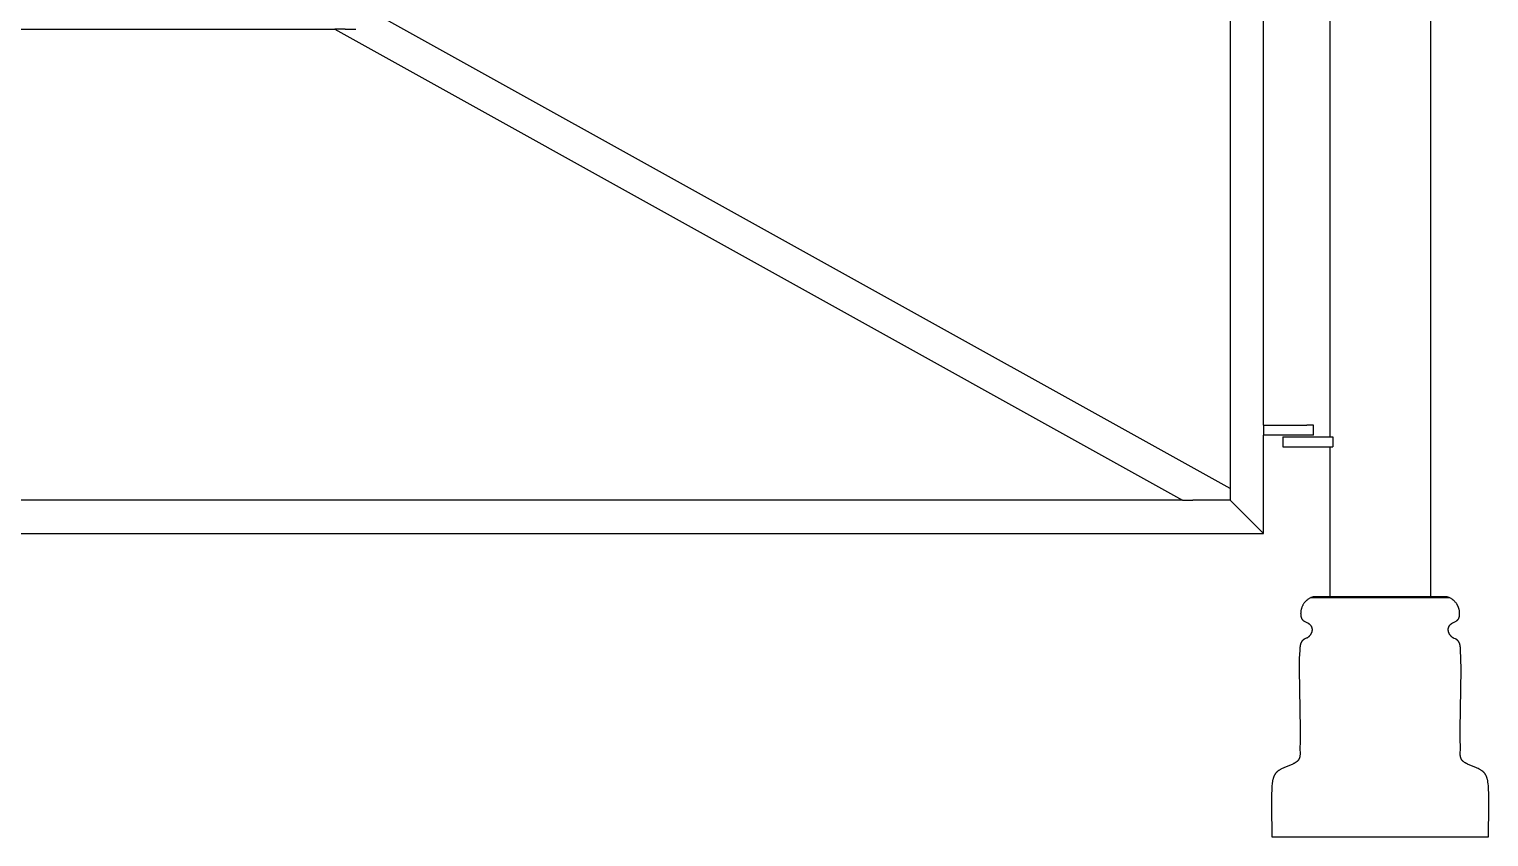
# Model space of a CAD drawing. Header units: millimetres. Extents: x -1519 to 3497, y -297 to 3208.
# Drawn here: x 1586 to 2462, y 1847 to 2332 of the extents above; entities that cross this region are included whole.
import ezdxf

# ---------------------------------------------------------------- set-up
doc = ezdxf.new("R2010")
doc.units = ezdxf.units.MM
doc.header["$MEASUREMENT"] = 0
doc.layers.add('Utwórz2D linie widoczne', color=7, linetype='Continuous', true_color=0x000000)

msp = doc.modelspace()

# ---------------------------------------------------------------- linework, layer by layer
at = {"layer": 'Utwórz2D linie widoczne'}
for p, q in [((2427.37, 2847.07), (2427.37, 1991.07)), ((2307.23, 2822.07), (2307.23, 2056.06)), ((2327.23, 2094.07), (2327.23, 2798.07)), ((2367.07, 2791.07), (2367.07, 2087.07)), ((2307.23, 2056.06), (1782.23, 2347.73)), ((1424.82, 2331.85), (1769.64, 2331.85)), ((1775.81, 2331.85), (1769.64, 2331.85)), ((1769.64, 2331.85), (2278.64, 2049.07)), ((1775.81, 2331.85), (1782.23, 2331.85)), ((2327.23, 2094.07), (2353.23, 2094.07)), ((2327.23, 2094.07), (2327.23, 2088.07)), ((2353.23, 2088.07), (2327.23, 2088.07)), ((2327.23, 2029.07), (2327.23, 2088.07)), ((2338.78, 2087.07), (2342.78, 2087.07)), ((2338.78, 2087.07), (2338.78, 2081.07)), ((2342.78, 2087.07), (2368.78, 2087.07)), ((2357.23, 2094.07), (2353.23, 2094.07)), ((2357.23, 2088.07), (2353.23, 2088.07)), ((2357.23, 2088.07), (2357.23, 2094.07)), ((2368.78, 2087.07), (2368.78, 2081.07)), ((2338.78, 2081.07), (2342.78, 2081.07)), ((2342.78, 2081.07), (2368.78, 2081.07)), ((2367.07, 2081.07), (2367.07, 1991.07)), ((2307.23, 2056.06), (2307.23, 2052.63)), ((2307.23, 2052.63), (2307.23, 2049.07)), ((2278.64, 2049.07), (915.82, 2049.07)), ((2278.64, 2049.07), (2284.81, 2049.07)), ((2307.23, 2049.07), (2284.81, 2049.07)), ((2310.23, 2046.07), (2307.23, 2049.07)), ((2310.23, 2046.07), (2324.23, 2032.07)), ((867.23, 2029.07), (2327.23, 2029.07)), ((2327.22, 2029.07), (2324.23, 2032.07)), ((2327.22, 2029.07), (2327.23, 2029.07)), ((2353.38, 1989.19), (2353.23, 1989.07)), ((2353.53, 1989.31), (2353.38, 1989.19)), ((2353.69, 1989.43), (2353.53, 1989.31)), ((2353.85, 1989.55), (2353.69, 1989.43)), ((2354.01, 1989.66), (2353.85, 1989.55)), ((2354.33, 1989.88), (2354.01, 1989.66)), ((2354.66, 1990.09), (2354.33, 1989.88)), ((2355, 1990.28), (2354.66, 1990.09)), ((2355.35, 1990.47), (2355, 1990.28)), ((2355.7, 1990.64), (2355.35, 1990.47)), ((2356.95, 1991.07), (2355.7, 1990.64)), ((2355.7, 1990.64), (2438.75, 1990.64)), ((2437.49, 1991.07), (2356.95, 1991.07)), ((2438.74, 1990.64), (2437.49, 1991.07)), ((2439.1, 1990.47), (2438.75, 1990.64)), ((2439.44, 1990.28), (2439.1, 1990.47)), ((2439.78, 1990.09), (2439.44, 1990.28)), ((2440.11, 1989.88), (2439.78, 1990.09)), ((2440.44, 1989.66), (2440.11, 1989.88)), ((2440.6, 1989.55), (2440.44, 1989.66)), ((2440.75, 1989.43), (2440.6, 1989.55)), ((2440.91, 1989.31), (2440.75, 1989.43)), ((2441.06, 1989.19), (2440.91, 1989.31)), ((2441.21, 1989.07), (2441.06, 1989.19)), ((2349.51, 1981.32), (2349.5, 1981.07)), ((2349.5, 1981.07), (2349.51, 1980.82)), ((2349.52, 1981.57), (2349.51, 1981.32)), ((2349.51, 1980.82), (2349.52, 1980.57)), ((2349.54, 1981.92), (2349.52, 1981.57)), ((2349.52, 1980.57), (2349.53, 1980.32)), ((2349.58, 1982.27), (2349.54, 1981.92)), ((2349.62, 1982.62), (2349.58, 1982.27)), ((2349.68, 1982.96), (2349.62, 1982.62)), ((2349.75, 1983.31), (2349.68, 1982.96)), ((2349.84, 1983.65), (2349.75, 1983.31)), ((2349.93, 1983.99), (2349.84, 1983.65)), ((2350.03, 1984.33), (2349.93, 1983.99)), ((2350.15, 1984.66), (2350.03, 1984.33)), ((2350.27, 1984.99), (2350.15, 1984.66)), ((2350.41, 1985.31), (2350.27, 1984.99)), ((2350.56, 1985.63), (2350.41, 1985.31)), ((2350.72, 1985.95), (2350.56, 1985.63)), ((2350.89, 1986.25), (2350.72, 1985.95)), ((2351.07, 1986.56), (2350.89, 1986.25)), ((2351.25, 1986.85), (2351.07, 1986.56)), ((2351.45, 1987.14), (2351.25, 1986.85)), ((2351.66, 1987.42), (2351.45, 1987.14)), ((2351.87, 1987.69), (2351.66, 1987.42)), ((2352.1, 1987.96), (2351.87, 1987.69)), ((2352.33, 1988.22), (2352.1, 1987.96)), ((2352.57, 1988.46), (2352.33, 1988.22)), ((2352.82, 1988.71), (2352.57, 1988.46)), ((2353.08, 1988.94), (2352.82, 1988.71)), ((2353.23, 1989.07), (2353.08, 1988.94)), ((2441.36, 1988.94), (2441.21, 1989.07)), ((2441.62, 1988.71), (2441.36, 1988.94)), ((2441.87, 1988.46), (2441.62, 1988.71)), ((2442.11, 1988.21), (2441.87, 1988.46)), ((2442.34, 1987.96), (2442.11, 1988.21)), ((2442.57, 1987.69), (2442.34, 1987.96)), ((2442.78, 1987.42), (2442.57, 1987.69)), ((2442.99, 1987.14), (2442.78, 1987.42)), ((2443.19, 1986.85), (2442.99, 1987.14)), ((2443.3, 1986.68), (2443.19, 1986.85)), ((2443.41, 1986.5), (2443.3, 1986.68)), ((2443.52, 1986.32), (2443.41, 1986.5)), ((2443.62, 1986.14), (2443.52, 1986.32)), ((2443.72, 1985.95), (2443.62, 1986.14)), ((2443.82, 1985.77), (2443.72, 1985.95)), ((2443.91, 1985.58), (2443.82, 1985.77)), ((2444, 1985.39), (2443.91, 1985.58)), ((2444.08, 1985.19), (2444, 1985.39)), ((2444.16, 1985), (2444.08, 1985.19)), ((2444.24, 1984.81), (2444.16, 1985)), ((2444.31, 1984.61), (2444.24, 1984.81)), ((2444.38, 1984.41), (2444.31, 1984.61)), ((2444.45, 1984.21), (2444.38, 1984.41)), ((2444.51, 1984.01), (2444.45, 1984.21)), ((2444.56, 1983.81), (2444.51, 1984.01)), ((2444.64, 1983.53), (2444.56, 1983.81)), ((2444.7, 1983.25), (2444.64, 1983.53)), ((2444.76, 1982.98), (2444.7, 1983.25)), ((2444.81, 1982.7), (2444.76, 1982.98)), ((2444.85, 1982.41), (2444.81, 1982.7)), ((2444.88, 1982.13), (2444.85, 1982.41)), ((2444.91, 1981.85), (2444.88, 1982.13)), ((2444.93, 1981.57), (2444.91, 1981.85)), ((2444.91, 1980.32), (2444.92, 1980.57)), ((2444.92, 1980.57), (2444.93, 1980.82)), ((2444.94, 1981.32), (2444.93, 1981.57)), ((2444.93, 1980.82), (2444.94, 1981.07)), ((2444.94, 1981.07), (2444.94, 1981.32)), ((2349.53, 1980.32), (2349.56, 1980.07)), ((2349.56, 1980.07), (2349.59, 1979.82)), ((2349.59, 1979.82), (2349.63, 1979.57)), ((2349.63, 1979.57), (2349.65, 1979.45)), ((2349.65, 1979.45), (2349.67, 1979.32)), ((2349.67, 1979.32), (2349.7, 1979.19)), ((2349.7, 1979.19), (2349.73, 1979.06)), ((2349.73, 1979.06), (2349.77, 1978.94)), ((2349.77, 1978.94), (2349.8, 1978.81)), ((2349.8, 1978.81), (2349.84, 1978.69)), ((2349.84, 1978.69), (2349.88, 1978.56)), ((2349.88, 1978.56), (2349.93, 1978.44)), ((2349.93, 1978.44), (2349.97, 1978.32)), ((2349.97, 1978.32), (2350.03, 1978.2)), ((2350.03, 1978.2), (2350.08, 1978.08)), ((2350.08, 1978.08), (2350.14, 1977.97)), ((2350.14, 1977.97), (2350.2, 1977.85)), ((2350.2, 1977.85), (2350.27, 1977.74)), ((2350.27, 1977.74), (2350.31, 1977.69)), ((2350.31, 1977.69), (2350.34, 1977.63)), ((2350.34, 1977.63), (2350.38, 1977.57)), ((2350.38, 1977.57), (2350.42, 1977.52)), ((2350.42, 1977.52), (2350.47, 1977.46)), ((2350.47, 1977.46), (2350.49, 1977.43)), ((2350.49, 1977.43), (2350.51, 1977.41)), ((2350.51, 1977.41), (2350.55, 1977.36)), ((2350.55, 1977.36), (2350.6, 1977.31)), ((2350.6, 1977.31), (2350.65, 1977.26)), ((2350.65, 1977.26), (2350.69, 1977.22)), ((2350.69, 1977.22), (2350.79, 1977.13)), ((2350.79, 1977.13), (2350.84, 1977.09)), ((2350.84, 1977.09), (2350.89, 1977.05)), ((2350.89, 1977.05), (2350.95, 1977)), ((2350.95, 1977), (2351.01, 1976.95)), ((2351.01, 1976.95), (2351.14, 1976.86)), ((2351.14, 1976.86), (2351.29, 1976.76)), ((2351.29, 1976.76), (2351.45, 1976.67)), ((2351.45, 1976.67), (2351.67, 1976.53)), ((2351.67, 1976.53), (2353.65, 1975.5)), ((2353.65, 1975.5), (2353.8, 1975.41)), ((2353.8, 1975.41), (2353.95, 1975.32)), ((2353.95, 1975.32), (2354.12, 1975.22)), ((2354.12, 1975.22), (2354.28, 1975.11)), ((2354.28, 1975.11), (2354.44, 1975)), ((2354.44, 1975), (2354.51, 1974.94)), ((2354.51, 1974.94), (2354.59, 1974.88)), ((2354.59, 1974.88), (2354.72, 1974.77)), ((2354.72, 1974.77), (2354.85, 1974.66)), ((2354.85, 1974.66), (2354.97, 1974.54)), ((2354.97, 1974.54), (2355.09, 1974.42)), ((2355.09, 1974.42), (2355.21, 1974.3)), ((2355.21, 1974.3), (2355.31, 1974.18)), ((2355.31, 1974.18), (2355.37, 1974.11)), ((2355.37, 1974.11), (2355.42, 1974.05)), ((2355.42, 1974.05), (2355.47, 1973.98)), ((2355.47, 1973.98), (2355.52, 1973.92)), ((2355.52, 1973.92), (2355.57, 1973.85)), ((2355.57, 1973.85), (2355.61, 1973.78)), ((2355.61, 1973.78), (2355.66, 1973.71)), ((2355.66, 1973.71), (2355.7, 1973.64)), ((2355.7, 1973.64), (2355.75, 1973.57)), ((2355.75, 1973.57), (2355.79, 1973.5)), ((2355.79, 1973.5), (2355.83, 1973.43)), ((2355.83, 1973.43), (2355.87, 1973.35)), ((2355.87, 1973.35), (2355.9, 1973.28)), ((2355.9, 1973.28), (2355.94, 1973.21)), ((2355.94, 1973.21), (2355.97, 1973.13)), ((2355.97, 1973.13), (2356.01, 1973.06)), ((2356.01, 1973.06), (2356.05, 1972.96)), ((2356.05, 1972.96), (2356.09, 1972.85)), ((2356.09, 1972.85), (2356.12, 1972.75)), ((2356.12, 1972.75), (2356.15, 1972.65)), ((2356.15, 1972.65), (2356.18, 1972.54)), ((2356.18, 1972.54), (2356.21, 1972.44)), ((2356.21, 1972.44), (2356.23, 1972.33)), ((2356.23, 1972.33), (2356.26, 1972.23)), ((2356.26, 1972.23), (2356.28, 1972.12)), ((2356.28, 1972.12), (2356.29, 1972.01)), ((2356.29, 1972.01), (2356.31, 1971.91)), ((2356.31, 1971.91), (2356.32, 1971.8)), ((2356.32, 1971.8), (2356.32, 1971.69)), ((2356.32, 1971.69), (2356.33, 1971.58)), ((2356.33, 1971.58), (2356.33, 1971.47)), ((2438.11, 1971.58), (2438.12, 1971.69)), ((2438.11, 1971.47), (2438.11, 1971.58)), ((2438.12, 1971.69), (2438.13, 1971.8)), ((2438.13, 1971.8), (2438.14, 1971.91)), ((2438.14, 1971.91), (2438.15, 1972.01)), ((2438.15, 1972.01), (2438.17, 1972.12)), ((2438.17, 1972.12), (2438.19, 1972.23)), ((2438.19, 1972.23), (2438.21, 1972.33)), ((2438.21, 1972.33), (2438.23, 1972.44)), ((2438.23, 1972.44), (2438.26, 1972.54)), ((2438.26, 1972.54), (2438.29, 1972.65)), ((2438.29, 1972.65), (2438.32, 1972.75)), ((2438.32, 1972.75), (2438.36, 1972.85)), ((2438.36, 1972.85), (2438.39, 1972.96)), ((2438.39, 1972.96), (2438.43, 1973.06)), ((2438.43, 1973.06), (2438.47, 1973.13)), ((2438.47, 1973.13), (2438.5, 1973.21)), ((2438.5, 1973.21), (2438.54, 1973.28)), ((2438.54, 1973.28), (2438.57, 1973.35)), ((2438.57, 1973.35), (2438.61, 1973.43)), ((2438.61, 1973.43), (2438.65, 1973.5)), ((2438.65, 1973.5), (2438.7, 1973.57)), ((2438.7, 1973.57), (2438.74, 1973.64)), ((2438.74, 1973.64), (2438.78, 1973.71)), ((2438.78, 1973.71), (2438.83, 1973.78)), ((2438.83, 1973.78), (2438.88, 1973.85)), ((2438.88, 1973.85), (2438.92, 1973.92)), ((2438.92, 1973.92), (2438.97, 1973.98)), ((2438.97, 1973.98), (2439.02, 1974.05)), ((2439.02, 1974.05), (2439.13, 1974.18)), ((2439.13, 1974.18), (2439.24, 1974.3)), ((2439.24, 1974.3), (2439.35, 1974.42)), ((2439.35, 1974.42), (2439.47, 1974.54)), ((2439.47, 1974.54), (2439.59, 1974.66)), ((2439.59, 1974.66), (2439.72, 1974.77)), ((2439.72, 1974.77), (2439.85, 1974.88)), ((2439.85, 1974.88), (2439.93, 1974.94)), ((2439.93, 1974.94), (2440, 1975)), ((2440, 1975), (2440.16, 1975.11)), ((2440.16, 1975.11), (2440.32, 1975.22)), ((2440.32, 1975.22), (2440.49, 1975.32)), ((2440.49, 1975.32), (2440.64, 1975.41)), ((2440.64, 1975.41), (2440.79, 1975.5)), ((2440.79, 1975.5), (2442.77, 1976.53)), ((2442.77, 1976.53), (2443, 1976.67)), ((2443, 1976.67), (2443.15, 1976.76)), ((2443.15, 1976.76), (2443.3, 1976.86)), ((2443.3, 1976.86), (2443.42, 1976.94)), ((2443.42, 1976.94), (2443.48, 1976.99)), ((2443.48, 1976.99), (2443.53, 1977.03)), ((2443.53, 1977.03), (2443.59, 1977.08)), ((2443.59, 1977.08), (2443.64, 1977.12)), ((2443.64, 1977.12), (2443.7, 1977.17)), ((2443.7, 1977.17), (2443.75, 1977.22)), ((2443.75, 1977.22), (2443.8, 1977.26)), ((2443.8, 1977.26), (2443.84, 1977.31)), ((2443.84, 1977.31), (2443.89, 1977.36)), ((2443.89, 1977.36), (2443.93, 1977.41)), ((2443.93, 1977.41), (2443.98, 1977.46)), ((2443.98, 1977.46), (2444.02, 1977.52)), ((2444.02, 1977.52), (2444.06, 1977.58)), ((2444.06, 1977.58), (2444.1, 1977.63)), ((2444.1, 1977.63), (2444.14, 1977.69)), ((2444.14, 1977.69), (2444.17, 1977.74)), ((2444.17, 1977.74), (2444.21, 1977.8)), ((2444.21, 1977.8), (2444.24, 1977.85)), ((2444.24, 1977.85), (2444.27, 1977.91)), ((2444.27, 1977.91), (2444.3, 1977.97)), ((2444.3, 1977.97), (2444.36, 1978.08)), ((2444.36, 1978.08), (2444.42, 1978.2)), ((2444.42, 1978.2), (2444.47, 1978.32)), ((2444.47, 1978.32), (2444.52, 1978.44)), ((2444.52, 1978.44), (2444.56, 1978.56)), ((2444.56, 1978.56), (2444.6, 1978.68)), ((2444.6, 1978.68), (2444.64, 1978.81)), ((2444.64, 1978.81), (2444.68, 1978.94)), ((2444.68, 1978.94), (2444.71, 1979.06)), ((2444.71, 1979.06), (2444.74, 1979.19)), ((2444.74, 1979.19), (2444.77, 1979.32)), ((2444.77, 1979.32), (2444.81, 1979.58)), ((2444.81, 1979.58), (2444.85, 1979.82)), ((2444.85, 1979.82), (2444.88, 1980.07)), ((2444.88, 1980.07), (2444.91, 1980.32)), ((2349.47, 1962.87), (2349.4, 1962.64)), ((2349.54, 1963.09), (2349.47, 1962.87)), ((2349.58, 1963.2), (2349.54, 1963.09)), ((2349.63, 1963.31), (2349.58, 1963.2)), ((2349.67, 1963.42), (2349.63, 1963.31)), ((2349.72, 1963.53), (2349.67, 1963.42)), ((2349.76, 1963.63), (2349.72, 1963.53)), ((2349.81, 1963.74), (2349.76, 1963.63)), ((2349.87, 1963.84), (2349.81, 1963.74)), ((2349.92, 1963.95), (2349.87, 1963.84)), ((2349.98, 1964.05), (2349.92, 1963.95)), ((2350.04, 1964.15), (2349.98, 1964.05)), ((2350.1, 1964.25), (2350.04, 1964.15)), ((2350.17, 1964.34), (2350.1, 1964.25)), ((2350.22, 1964.42), (2350.17, 1964.34)), ((2350.27, 1964.49), (2350.22, 1964.42)), ((2350.33, 1964.57), (2350.27, 1964.49)), ((2350.39, 1964.64), (2350.33, 1964.57)), ((2350.45, 1964.71), (2350.39, 1964.64)), ((2350.51, 1964.78), (2350.45, 1964.71)), ((2350.57, 1964.85), (2350.51, 1964.78)), ((2350.64, 1964.92), (2350.57, 1964.85)), ((2350.7, 1964.98), (2350.64, 1964.92)), ((2350.77, 1965.05), (2350.7, 1964.98)), ((2350.84, 1965.11), (2350.77, 1965.05)), ((2350.91, 1965.17), (2350.84, 1965.11)), ((2350.98, 1965.23), (2350.91, 1965.17)), ((2351.05, 1965.28), (2350.98, 1965.23)), ((2351.13, 1965.34), (2351.05, 1965.28)), ((2351.2, 1965.39), (2351.13, 1965.34)), ((2351.27, 1965.44), (2351.2, 1965.39)), ((2351.35, 1965.48), (2351.27, 1965.44)), ((2351.42, 1965.53), (2351.35, 1965.48)), ((2351.49, 1965.57), (2351.42, 1965.53)), ((2351.64, 1965.65), (2351.49, 1965.57)), ((2351.79, 1965.72), (2351.64, 1965.65)), ((2352.02, 1965.83), (2351.79, 1965.72)), ((2352.9, 1966.21), (2352.02, 1965.83)), ((2353.08, 1966.3), (2352.9, 1966.21)), ((2353.24, 1966.39), (2353.08, 1966.3)), ((2353.4, 1966.48), (2353.24, 1966.39)), ((2353.56, 1966.57), (2353.4, 1966.48)), ((2353.71, 1966.67), (2353.56, 1966.57)), ((2353.79, 1966.73), (2353.71, 1966.67)), ((2353.88, 1966.79), (2353.79, 1966.73)), ((2353.96, 1966.86), (2353.88, 1966.79)), ((2354.05, 1966.92), (2353.96, 1966.86)), ((2354.13, 1966.99), (2354.05, 1966.92)), ((2354.21, 1967.06), (2354.13, 1966.99)), ((2354.29, 1967.13), (2354.21, 1967.06)), ((2354.37, 1967.2), (2354.29, 1967.13)), ((2354.52, 1967.34), (2354.37, 1967.2)), ((2354.66, 1967.49), (2354.52, 1967.34)), ((2354.81, 1967.65), (2354.66, 1967.49)), ((2354.94, 1967.81), (2354.81, 1967.65)), ((2355.03, 1967.91), (2354.94, 1967.81)), ((2355.11, 1968.02), (2355.03, 1967.91)), ((2355.19, 1968.13), (2355.11, 1968.02)), ((2355.27, 1968.24), (2355.19, 1968.13)), ((2355.35, 1968.35), (2355.27, 1968.24)), ((2355.42, 1968.47), (2355.35, 1968.35)), ((2355.49, 1968.58), (2355.42, 1968.47)), ((2355.56, 1968.7), (2355.49, 1968.58)), ((2355.63, 1968.82), (2355.56, 1968.7)), ((2355.69, 1968.94), (2355.63, 1968.82)), ((2355.75, 1969.06), (2355.69, 1968.94)), ((2355.81, 1969.18), (2355.75, 1969.06)), ((2355.87, 1969.3), (2355.81, 1969.18)), ((2355.92, 1969.43), (2355.87, 1969.3)), ((2355.97, 1969.55), (2355.92, 1969.43)), ((2356.02, 1969.68), (2355.97, 1969.55)), ((2356.05, 1969.78), (2356.02, 1969.68)), ((2356.09, 1969.89), (2356.05, 1969.78)), ((2356.12, 1969.99), (2356.09, 1969.89)), ((2356.15, 1970.09), (2356.12, 1969.99)), ((2356.18, 1970.2), (2356.15, 1970.09)), ((2356.2, 1970.3), (2356.18, 1970.2)), ((2356.23, 1970.41), (2356.2, 1970.3)), ((2356.25, 1970.51), (2356.23, 1970.41)), ((2356.27, 1970.62), (2356.25, 1970.51)), ((2356.28, 1970.72), (2356.27, 1970.62)), ((2356.3, 1970.83), (2356.28, 1970.72)), ((2356.31, 1970.94), (2356.3, 1970.83)), ((2356.32, 1971.04), (2356.31, 1970.94)), ((2356.33, 1971.15), (2356.32, 1971.04)), ((2356.33, 1971.47), (2356.33, 1971.37)), ((2356.33, 1971.37), (2356.33, 1971.26)), ((2356.33, 1971.26), (2356.33, 1971.15)), ((2438.11, 1971.37), (2438.11, 1971.47)), ((2438.11, 1971.26), (2438.11, 1971.37)), ((2438.12, 1971.15), (2438.11, 1971.26)), ((2438.12, 1971.04), (2438.12, 1971.15)), ((2438.13, 1970.94), (2438.12, 1971.04)), ((2438.14, 1970.83), (2438.13, 1970.94)), ((2438.16, 1970.72), (2438.14, 1970.83)), ((2438.18, 1970.62), (2438.16, 1970.72)), ((2438.19, 1970.51), (2438.18, 1970.62)), ((2438.22, 1970.41), (2438.19, 1970.51)), ((2438.24, 1970.3), (2438.22, 1970.41)), ((2438.27, 1970.2), (2438.24, 1970.3)), ((2438.29, 1970.09), (2438.27, 1970.2)), ((2438.32, 1969.99), (2438.29, 1970.09)), ((2438.35, 1969.89), (2438.32, 1969.99)), ((2438.39, 1969.78), (2438.35, 1969.89)), ((2438.42, 1969.68), (2438.39, 1969.78)), ((2438.47, 1969.55), (2438.42, 1969.68)), ((2438.52, 1969.43), (2438.47, 1969.55)), ((2438.57, 1969.3), (2438.52, 1969.43)), ((2438.63, 1969.18), (2438.57, 1969.3)), ((2438.69, 1969.06), (2438.63, 1969.18)), ((2438.75, 1968.94), (2438.69, 1969.06)), ((2438.81, 1968.82), (2438.75, 1968.94)), ((2438.88, 1968.7), (2438.81, 1968.82)), ((2438.95, 1968.58), (2438.88, 1968.7)), ((2439.02, 1968.47), (2438.95, 1968.58)), ((2439.09, 1968.35), (2439.02, 1968.47)), ((2439.17, 1968.24), (2439.09, 1968.35)), ((2439.25, 1968.13), (2439.17, 1968.24)), ((2439.33, 1968.02), (2439.25, 1968.13)), ((2439.41, 1967.91), (2439.33, 1968.02)), ((2439.5, 1967.81), (2439.41, 1967.91)), ((2439.64, 1967.65), (2439.5, 1967.81)), ((2439.78, 1967.49), (2439.64, 1967.65)), ((2439.92, 1967.34), (2439.78, 1967.49)), ((2440.08, 1967.2), (2439.92, 1967.34)), ((2440.15, 1967.12), (2440.08, 1967.2)), ((2440.23, 1967.05), (2440.15, 1967.12)), ((2440.31, 1966.99), (2440.23, 1967.05)), ((2440.4, 1966.92), (2440.31, 1966.99)), ((2440.48, 1966.86), (2440.4, 1966.92)), ((2440.56, 1966.79), (2440.48, 1966.86)), ((2440.65, 1966.73), (2440.56, 1966.79)), ((2440.73, 1966.67), (2440.65, 1966.73)), ((2440.89, 1966.57), (2440.73, 1966.67)), ((2441.04, 1966.48), (2440.89, 1966.57)), ((2441.2, 1966.39), (2441.04, 1966.48)), ((2441.36, 1966.3), (2441.2, 1966.39)), ((2441.55, 1966.21), (2441.36, 1966.3)), ((2441.74, 1966.13), (2441.55, 1966.21)), ((2442.42, 1965.83), (2441.74, 1966.13)), ((2442.65, 1965.72), (2442.42, 1965.83)), ((2442.8, 1965.65), (2442.65, 1965.72)), ((2442.95, 1965.57), (2442.8, 1965.65)), ((2443.02, 1965.53), (2442.95, 1965.57)), ((2443.1, 1965.48), (2443.02, 1965.53)), ((2443.17, 1965.44), (2443.1, 1965.48)), ((2443.24, 1965.39), (2443.17, 1965.44)), ((2443.31, 1965.34), (2443.24, 1965.39)), ((2443.39, 1965.28), (2443.31, 1965.34)), ((2443.46, 1965.23), (2443.39, 1965.28)), ((2443.53, 1965.17), (2443.46, 1965.23)), ((2443.6, 1965.11), (2443.53, 1965.17)), ((2443.67, 1965.05), (2443.6, 1965.11)), ((2443.74, 1964.98), (2443.67, 1965.05)), ((2443.81, 1964.92), (2443.74, 1964.98)), ((2443.87, 1964.85), (2443.81, 1964.92)), ((2443.93, 1964.78), (2443.87, 1964.85)), ((2443.99, 1964.71), (2443.93, 1964.78)), ((2444.05, 1964.64), (2443.99, 1964.71)), ((2444.11, 1964.57), (2444.05, 1964.64)), ((2444.17, 1964.49), (2444.11, 1964.57)), ((2444.22, 1964.42), (2444.17, 1964.49)), ((2444.28, 1964.34), (2444.22, 1964.42)), ((2444.34, 1964.25), (2444.28, 1964.34)), ((2444.4, 1964.15), (2444.34, 1964.25)), ((2444.46, 1964.05), (2444.4, 1964.15)), ((2444.52, 1963.95), (2444.46, 1964.05)), ((2444.57, 1963.84), (2444.52, 1963.95)), ((2444.63, 1963.74), (2444.57, 1963.84)), ((2444.68, 1963.63), (2444.63, 1963.74)), ((2444.73, 1963.53), (2444.68, 1963.63)), ((2444.77, 1963.42), (2444.73, 1963.53)), ((2444.82, 1963.31), (2444.77, 1963.42)), ((2444.86, 1963.2), (2444.82, 1963.31)), ((2444.9, 1963.09), (2444.86, 1963.2)), ((2444.97, 1962.87), (2444.9, 1963.09)), ((2445.04, 1962.65), (2444.97, 1962.87)), ((2348.69, 1954.16), (2348.63, 1947.58)), ((2348.93, 1959.13), (2348.69, 1954.16)), ((2349.01, 1960.31), (2348.93, 1959.13)), ((2349.07, 1960.91), (2349.01, 1960.31)), ((2349.11, 1961.2), (2349.07, 1960.91)), ((2349.16, 1961.5), (2349.11, 1961.2)), ((2349.21, 1961.79), (2349.16, 1961.5)), ((2349.26, 1962.08), (2349.21, 1961.79)), ((2349.33, 1962.36), (2349.26, 1962.08)), ((2349.4, 1962.64), (2349.33, 1962.36)), ((2445.11, 1962.36), (2445.04, 1962.65)), ((2445.18, 1962.08), (2445.11, 1962.36)), ((2445.24, 1961.79), (2445.18, 1962.08)), ((2445.29, 1961.5), (2445.24, 1961.79)), ((2445.33, 1961.2), (2445.29, 1961.5)), ((2445.37, 1960.91), (2445.33, 1961.2)), ((2445.43, 1960.31), (2445.37, 1960.91)), ((2445.51, 1959.13), (2445.43, 1960.31)), ((2445.75, 1954.16), (2445.51, 1959.13)), ((2445.82, 1947.58), (2445.75, 1954.16)), ((2348.63, 1947.58), (2349.23, 1911.71)), ((2445.21, 1911.71), (2445.82, 1947.58)), ((2349.23, 1911.71), (2349.23, 1905.6)), ((2445.21, 1905.6), (2445.21, 1911.71)), ((2349.18, 1903.54), (2349.04, 1900.69)), ((2349.23, 1905.6), (2349.18, 1903.54)), ((2445.4, 1900.69), (2445.21, 1905.6)), ((2347.89, 1892.83), (2347.77, 1892.71)), ((2347.95, 1892.9), (2347.89, 1892.83)), ((2348, 1892.97), (2347.95, 1892.9)), ((2348.06, 1893.04), (2348, 1892.97)), ((2348.11, 1893.1), (2348.06, 1893.04)), ((2348.16, 1893.17), (2348.11, 1893.1)), ((2348.21, 1893.25), (2348.16, 1893.17)), ((2348.26, 1893.32), (2348.21, 1893.25)), ((2348.31, 1893.39), (2348.26, 1893.32)), ((2348.37, 1893.5), (2348.31, 1893.39)), ((2348.44, 1893.61), (2348.37, 1893.5)), ((2348.5, 1893.73), (2348.44, 1893.61)), ((2348.56, 1893.85), (2348.5, 1893.73)), ((2348.61, 1893.96), (2348.56, 1893.85)), ((2348.67, 1894.08), (2348.61, 1893.96)), ((2348.72, 1894.21), (2348.67, 1894.08)), ((2348.76, 1894.33), (2348.72, 1894.21)), ((2348.8, 1894.45), (2348.76, 1894.33)), ((2348.84, 1894.58), (2348.8, 1894.45)), ((2348.88, 1894.7), (2348.84, 1894.58)), ((2348.92, 1894.83), (2348.88, 1894.7)), ((2348.95, 1894.96), (2348.92, 1894.83)), ((2348.97, 1895.09), (2348.95, 1894.96)), ((2349, 1895.21), (2348.97, 1895.09)), ((2349.02, 1895.34), (2349, 1895.21)), ((2349.05, 1895.5), (2349.02, 1895.34)), ((2349.04, 1900.69), (2349.03, 1900.27)), ((2349.03, 1900.27), (2349.03, 1899.75)), ((2349.03, 1899.75), (2349.13, 1897.26)), ((2349.07, 1895.66), (2349.05, 1895.5)), ((2349.09, 1895.81), (2349.07, 1895.66)), ((2349.1, 1895.97), (2349.09, 1895.81)), ((2349.12, 1896.29), (2349.1, 1895.97)), ((2349.13, 1896.61), (2349.12, 1896.29)), ((2349.13, 1897.26), (2349.14, 1896.93)), ((2349.14, 1896.93), (2349.13, 1896.61)), ((2445.31, 1897.26), (2445.41, 1899.75)), ((2445.31, 1896.93), (2445.31, 1897.26)), ((2445.31, 1896.6), (2445.31, 1896.93)), ((2445.32, 1896.29), (2445.31, 1896.6)), ((2445.34, 1895.97), (2445.32, 1896.29)), ((2445.35, 1895.81), (2445.34, 1895.97)), ((2445.37, 1895.66), (2445.35, 1895.81)), ((2445.39, 1895.5), (2445.37, 1895.66)), ((2445.42, 1895.34), (2445.39, 1895.5)), ((2445.41, 1900.27), (2445.4, 1900.69)), ((2445.41, 1899.75), (2445.41, 1900.27)), ((2445.44, 1895.21), (2445.42, 1895.34)), ((2445.46, 1895.09), (2445.44, 1895.21)), ((2445.49, 1894.96), (2445.46, 1895.09)), ((2445.53, 1894.83), (2445.49, 1894.96)), ((2445.56, 1894.7), (2445.53, 1894.83)), ((2445.6, 1894.58), (2445.56, 1894.7)), ((2445.64, 1894.45), (2445.6, 1894.58)), ((2445.68, 1894.33), (2445.64, 1894.45)), ((2445.73, 1894.21), (2445.68, 1894.33)), ((2445.78, 1894.08), (2445.73, 1894.21)), ((2445.83, 1893.96), (2445.78, 1894.08)), ((2445.88, 1893.85), (2445.83, 1893.96)), ((2445.94, 1893.73), (2445.88, 1893.85)), ((2446.01, 1893.61), (2445.94, 1893.73)), ((2446.07, 1893.5), (2446.01, 1893.61)), ((2446.14, 1893.39), (2446.07, 1893.5)), ((2446.19, 1893.32), (2446.14, 1893.39)), ((2446.23, 1893.24), (2446.19, 1893.32)), ((2446.28, 1893.17), (2446.23, 1893.24)), ((2446.33, 1893.1), (2446.28, 1893.17)), ((2446.39, 1893.04), (2446.33, 1893.1)), ((2446.44, 1892.97), (2446.39, 1893.04)), ((2446.5, 1892.9), (2446.44, 1892.97)), ((2446.55, 1892.83), (2446.5, 1892.9)), ((2446.67, 1892.71), (2446.55, 1892.83)), ((2333.77, 1884.08), (2333.64, 1883.83)), ((2333.83, 1884.2), (2333.77, 1884.08)), ((2333.9, 1884.33), (2333.83, 1884.2)), ((2333.98, 1884.45), (2333.9, 1884.33)), ((2334.05, 1884.57), (2333.98, 1884.45)), ((2334.14, 1884.71), (2334.05, 1884.57)), ((2334.24, 1884.84), (2334.14, 1884.71)), ((2334.34, 1884.98), (2334.24, 1884.84)), ((2334.44, 1885.11), (2334.34, 1884.98)), ((2334.54, 1885.25), (2334.44, 1885.11)), ((2334.65, 1885.37), (2334.54, 1885.25)), ((2334.76, 1885.5), (2334.65, 1885.37)), ((2334.87, 1885.63), (2334.76, 1885.5)), ((2334.99, 1885.75), (2334.87, 1885.63)), ((2335.11, 1885.87), (2334.99, 1885.75)), ((2335.23, 1885.99), (2335.11, 1885.87)), ((2335.35, 1886.1), (2335.23, 1885.99)), ((2335.47, 1886.21), (2335.35, 1886.1)), ((2335.6, 1886.32), (2335.47, 1886.21)), ((2335.73, 1886.43), (2335.6, 1886.32)), ((2335.86, 1886.54), (2335.73, 1886.43)), ((2336, 1886.65), (2335.86, 1886.54)), ((2336.15, 1886.75), (2336, 1886.65)), ((2336.29, 1886.86), (2336.15, 1886.75)), ((2336.44, 1886.96), (2336.29, 1886.86)), ((2336.74, 1887.16), (2336.44, 1886.96)), ((2337.05, 1887.34), (2336.74, 1887.16)), ((2337.36, 1887.52), (2337.05, 1887.34)), ((2337.68, 1887.69), (2337.36, 1887.52)), ((2338.33, 1888.02), (2337.68, 1887.69)), ((2338.9, 1888.29), (2338.33, 1888.02)), ((2339.47, 1888.55), (2338.9, 1888.29)), ((2344.72, 1890.75), (2339.47, 1888.55)), ((2345.29, 1891.02), (2344.72, 1890.75)), ((2345.57, 1891.16), (2345.29, 1891.02)), ((2345.85, 1891.3), (2345.57, 1891.16)), ((2346.07, 1891.42), (2345.85, 1891.3)), ((2346.28, 1891.55), (2346.07, 1891.42)), ((2346.49, 1891.67), (2346.28, 1891.55)), ((2346.7, 1891.81), (2346.49, 1891.67)), ((2346.88, 1891.93), (2346.7, 1891.81)), ((2347.06, 1892.06), (2346.88, 1891.93)), ((2347.15, 1892.13), (2347.06, 1892.06)), ((2347.23, 1892.2), (2347.15, 1892.13)), ((2347.32, 1892.27), (2347.23, 1892.2)), ((2347.4, 1892.34), (2347.32, 1892.27)), ((2347.53, 1892.46), (2347.4, 1892.34)), ((2347.65, 1892.58), (2347.53, 1892.46)), ((2347.77, 1892.71), (2347.65, 1892.58)), ((2446.79, 1892.58), (2446.67, 1892.71)), ((2446.91, 1892.46), (2446.79, 1892.58)), ((2447.04, 1892.34), (2446.91, 1892.46)), ((2447.12, 1892.27), (2447.04, 1892.34)), ((2447.21, 1892.2), (2447.12, 1892.27)), ((2447.29, 1892.13), (2447.21, 1892.2)), ((2447.38, 1892.06), (2447.29, 1892.13)), ((2447.56, 1891.93), (2447.38, 1892.06)), ((2447.74, 1891.81), (2447.56, 1891.93)), ((2447.95, 1891.67), (2447.74, 1891.81)), ((2448.16, 1891.55), (2447.95, 1891.67)), ((2448.37, 1891.42), (2448.16, 1891.55)), ((2448.59, 1891.3), (2448.37, 1891.42)), ((2448.87, 1891.16), (2448.59, 1891.3)), ((2449.15, 1891.02), (2448.87, 1891.16)), ((2449.73, 1890.75), (2449.15, 1891.02)), ((2454.97, 1888.54), (2449.73, 1890.75)), ((2455.54, 1888.29), (2454.97, 1888.54)), ((2456.11, 1888.02), (2455.54, 1888.29)), ((2456.76, 1887.69), (2456.11, 1888.02)), ((2457.08, 1887.52), (2456.76, 1887.69)), ((2457.39, 1887.34), (2457.08, 1887.52)), ((2457.7, 1887.16), (2457.39, 1887.34)), ((2458, 1886.96), (2457.7, 1887.16)), ((2458.15, 1886.86), (2458, 1886.96)), ((2458.3, 1886.76), (2458.15, 1886.86)), ((2458.44, 1886.65), (2458.3, 1886.76)), ((2458.58, 1886.54), (2458.44, 1886.65)), ((2458.71, 1886.43), (2458.58, 1886.54)), ((2458.84, 1886.33), (2458.71, 1886.43)), ((2458.97, 1886.22), (2458.84, 1886.33)), ((2459.1, 1886.1), (2458.97, 1886.22)), ((2459.22, 1885.99), (2459.1, 1886.1)), ((2459.34, 1885.87), (2459.22, 1885.99)), ((2459.46, 1885.75), (2459.34, 1885.87)), ((2459.57, 1885.63), (2459.46, 1885.75)), ((2459.68, 1885.5), (2459.57, 1885.63)), ((2459.79, 1885.37), (2459.68, 1885.5)), ((2459.9, 1885.24), (2459.79, 1885.37)), ((2460, 1885.11), (2459.9, 1885.24)), ((2460.1, 1884.98), (2460, 1885.11)), ((2460.2, 1884.84), (2460.1, 1884.98)), ((2460.3, 1884.7), (2460.2, 1884.84)), ((2460.39, 1884.56), (2460.3, 1884.7)), ((2460.46, 1884.44), (2460.39, 1884.56)), ((2460.54, 1884.32), (2460.46, 1884.44)), ((2460.61, 1884.2), (2460.54, 1884.32)), ((2460.67, 1884.08), (2460.61, 1884.2)), ((2460.8, 1883.83), (2460.67, 1884.08)), ((2332.14, 1875.52), (2332.04, 1872.53)), ((2332.26, 1877.62), (2332.14, 1875.52)), ((2332.38, 1878.9), (2332.26, 1877.62)), ((2332.44, 1879.37), (2332.38, 1878.9)), ((2332.5, 1879.84), (2332.44, 1879.37)), ((2332.55, 1880.18), (2332.5, 1879.84)), ((2332.61, 1880.52), (2332.55, 1880.18)), ((2332.67, 1880.86), (2332.61, 1880.52)), ((2332.75, 1881.2), (2332.67, 1880.86)), ((2332.83, 1881.53), (2332.75, 1881.2)), ((2332.91, 1881.86), (2332.83, 1881.53)), ((2333.01, 1882.2), (2332.91, 1881.86)), ((2333.11, 1882.53), (2333.01, 1882.2)), ((2333.2, 1882.79), (2333.11, 1882.53)), ((2333.3, 1883.06), (2333.2, 1882.79)), ((2333.41, 1883.32), (2333.3, 1883.06)), ((2333.52, 1883.58), (2333.41, 1883.32)), ((2333.64, 1883.83), (2333.52, 1883.58)), ((2460.92, 1883.58), (2460.8, 1883.83)), ((2461.04, 1883.32), (2460.92, 1883.58)), ((2461.14, 1883.06), (2461.04, 1883.32)), ((2461.24, 1882.79), (2461.14, 1883.06)), ((2461.33, 1882.53), (2461.24, 1882.79)), ((2461.44, 1882.2), (2461.33, 1882.53)), ((2461.53, 1881.87), (2461.44, 1882.2)), ((2461.62, 1881.53), (2461.53, 1881.87)), ((2461.7, 1881.2), (2461.62, 1881.53)), ((2461.77, 1880.86), (2461.7, 1881.2)), ((2461.83, 1880.52), (2461.77, 1880.86)), ((2461.94, 1879.84), (2461.83, 1880.52)), ((2462.06, 1878.9), (2461.94, 1879.84)), ((2462.18, 1877.62), (2462.06, 1878.9)), ((2462.26, 1876.33), (2462.18, 1877.62)), ((2462.41, 1872.53), (2462.26, 1876.33)), ((2332.04, 1872.53), (2331.99, 1865.6)), ((2462.45, 1865.6), (2462.41, 1872.53)), ((2331.99, 1865.6), (2332.22, 1847.07)), ((2462.22, 1847.07), (2462.45, 1865.6)), ((2332.22, 1847.07), (2462.22, 1847.07))]:
    msp.add_line(p, q, dxfattribs=at)

doc.saveas('drawing.dxf')
